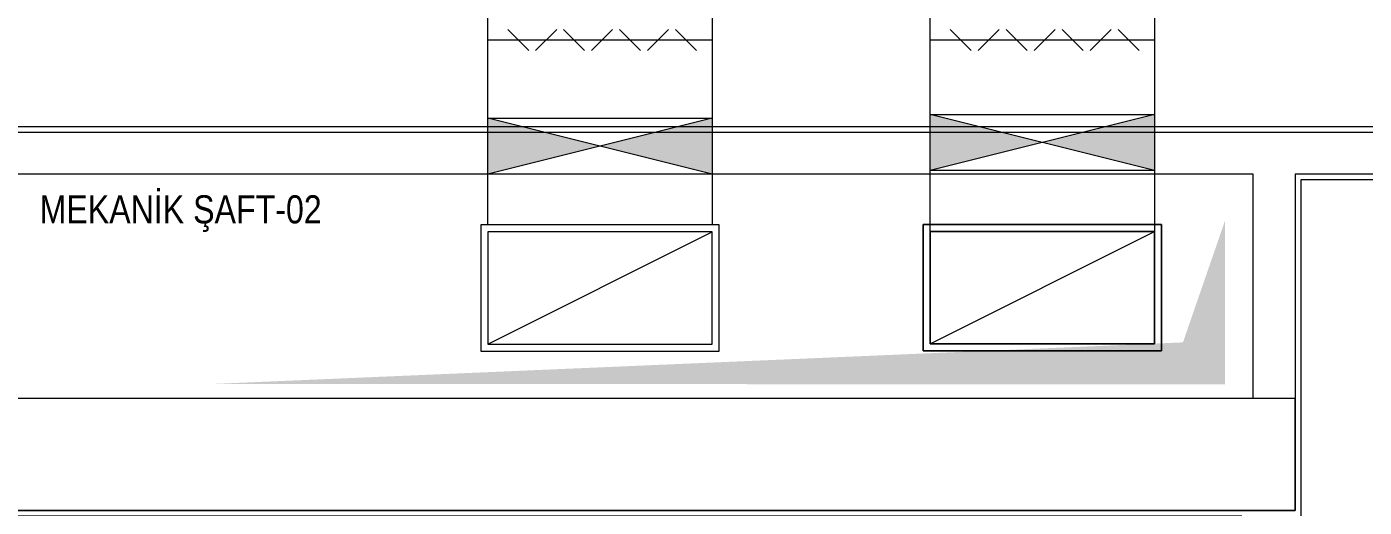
# Model space of a CAD drawing. Extents: x -1073 to 35213, y -1180 to 6950.
# Drawn here: x 23943.6 to 24420.5, y 623.7 to 795.1 of the extents above; entities that cross this region are included whole.
import ezdxf

# ---------------------------------------------------------------- set-up
doc = ezdxf.new("R2010")
doc.units = 0
doc.header["$LTSCALE"] = 25
doc.layers.get('0').update_dxf_attribs({"color": 9, "lineweight": 9})
for name, color, linetype, lineweight in [('00', 9, 'Continuous', 9), ('01', 9, 'Continuous', 9), ('06D', 9, 'Continuous', 9), ('09D', 9, 'Continuous', 9), ('14', 9, 'Continuous', 9), ('21', 9, 'Continuous', 9)]:
    doc.layers.add(name, color=color, linetype=linetype, lineweight=lineweight)
doc.styles.add('MuuM_TEXT-STANDART', font='ARIALN.TTF')

# ---------------------------------------------------------------- blocks, each defined once
blk = doc.blocks.new('p-2.mekanik_cihaz')
h = blk.add_hatch(color=256)
h.paths.add_polyline_path([(2909.87, -3098.72), (2949.87, -3108.72), (2949.87, -3088.72)])
h.paths.add_polyline_path([(2869.87, -3088.72), (2869.87, -3108.72), (2909.87, -3098.72)])
h = blk.add_hatch(color=256)
h.paths.add_polyline_path([(2752.13, -3100), (2792.13, -3110), (2792.13, -3090)])
h.paths.add_polyline_path([(2712.13, -3090), (2712.13, -3110), (2752.13, -3100)])
for p, q in [((2719.26, -3058.41), (2726.76, -3065.91)), ((2736.73, -3058.41), (2729.23, -3065.91)), ((2746.7, -3065.91), (2739.2, -3058.41)), ((2756.68, -3058.41), (2749.18, -3065.91)), ((2766.65, -3065.91), (2759.15, -3058.41)), ((2776.63, -3058.41), (2769.13, -3065.91)), ((2786.6, -3065.91), (2779.1, -3058.41)), ((2877, -3058.41), (2884.5, -3065.91)), ((2894.47, -3058.41), (2886.97, -3065.91)), ((2904.45, -3065.91), (2896.95, -3058.41)), ((2914.42, -3058.41), (2906.92, -3065.91)), ((2924.39, -3065.91), (2916.89, -3058.41)), ((2934.37, -3058.41), (2926.87, -3065.91)), ((2944.34, -3065.91), (2936.84, -3058.41)), ((2792.13, -3062.16), (2712.13, -3062.16)), ((2949.87, -3062.16), (2869.87, -3062.16)), ((2949.87, -3108.72), (2869.87, -3088.72)), ((2949.87, -3088.72), (2869.87, -3108.72)), ((2792.13, -3110), (2712.13, -3090)), ((2792.13, -3090), (2712.13, -3110)), ((2712.13, -3170.63), (2792.13, -3130.63)), ((2869.87, -3170.51), (2949.87, -3130.51))]:
    blk.add_line(p, q)
for points in [[(2792.13, -2927.73), (2792.13, -3128.13), (2712.13, -3128.13), (2712.13, -2927.73)], [(2949.87, -2951.47), (2949.87, -3130.51), (2869.87, -3130.51), (2869.87, -2951.47)], [(2949.87, -3088.72), (2949.87, -3108.72), (2869.87, -3108.72), (2869.87, -3088.72)], [(2792.13, -3090), (2792.13, -3110), (2712.13, -3110), (2712.13, -3090)], [(2709.63, -3173.13), (2794.63, -3173.13), (2794.63, -3128.13), (2709.63, -3128.13)], [(2712.13, -3170.63), (2792.13, -3170.63), (2792.13, -3130.63), (2712.13, -3130.63)], [(2867.37, -3173.01), (2952.37, -3173.01), (2952.37, -3128.01), (2867.37, -3128.01)], [(2869.87, -3170.51), (2949.87, -3170.51), (2949.87, -3130.51), (2869.87, -3130.51)]]:
    blk.add_lwpolyline(points, close=True)

msp = doc.modelspace()

# ---------------------------------------------------------------- linework, layer by layer
at = {"layer": '00'}
msp.add_lwpolyline([(24395.84, 662.5), (24380.84, 662.5), (24380.84, 742.5), (23815.84, 742.5), (23815.84, 662.5), (23795.84, 662.5), (23795.84, 1012.5), (23815.84, 1012.5), (23815.84, 757.5), (24470.84, 757.5), (24470.84, 742.5), (24395.84, 742.5), (24395.84, 662.5)], dxfattribs=at)
at = {"layer": '01'}
for points in [[(24395.84, 662.5), (23795.84, 662.5)], [(24395.84, 662.5), (24395.84, 622.5), (23847.84, 622.5), (23845.84, 622.5), (23845.84, 354.5), (23845.84, 352.5), (24395.84, 352.5), (24395.84, 312.5), (23795.84, 312.5), (23795.84, 662.5)]]:
    msp.add_lwpolyline(points, dxfattribs=at)
msp.add_lwpolyline([(24395.84, 662.5), (23795.84, 662.5), (23795.84, 312.5), (24395.84, 312.5), (24395.84, 352.5), (23845.84, 352.5), (23845.84, 622.5), (24395.84, 622.5)], close=True, dxfattribs=at)
at = {"layer": '06D'}
for points in [[(24190.47, 724.37), (24105.47, 724.37), (24105.47, 679.37), (24190.47, 679.37)], [(24107.97, 681.87), (24187.97, 681.87), (24187.97, 721.87), (24107.97, 721.87)], [(24348.21, 679.49), (24263.21, 679.49), (24263.21, 724.49), (24348.21, 724.49)], [(24265.71, 721.99), (24345.71, 721.99), (24345.71, 681.99), (24265.71, 681.99)]]:
    msp.add_lwpolyline(points, close=True, dxfattribs=at)
for points in [[(24107.97, 681.87), (24187.97, 721.87)], [(24265.71, 681.99), (24345.71, 721.99)]]:
    msp.add_lwpolyline(points, dxfattribs=at)
at = {"layer": '09D'}
msp.add_solid([(24370.84, 725.95), (24370.84, 667.5), (24355.84, 682.5), (24010.84, 667.71)], dxfattribs=at)
at = {"layer": '14'}
for points in [[(23817.84, 1010.5), (23817.84, 759.5), (24472.84, 759.5)], [(24472.84, 740.5), (24397.84, 740.5), (24397.84, 475.5), (24376.84, 475.5), (24376.84, 620.5), (23847.84, 620.5), (23847.84, 354.5), (24378.84, 354.5), (24378.84, 354.5), (24378.84, 354.5), (24378.84, 369.5), (24397.84, 369.5), (24397.84, 334.5), (24593.84, 334.5)]]:
    msp.add_lwpolyline(points, dxfattribs=at)

# ---------------------------------------------------------------- block references
at = {"layer": '06D'}
msp.add_blockref('p-2.mekanik_cihaz', (21395.84, 3852.5), dxfattribs=at)

# ---------------------------------------------------------------- texts
at = {"layer": '21', "style": 'MuuM_TEXT-STANDART'}
msp.add_text('MEKANİK ŞAFT-02', height=10, dxfattribs=at).set_placement((23948.23, 724.95))

doc.saveas('drawing.dxf')
